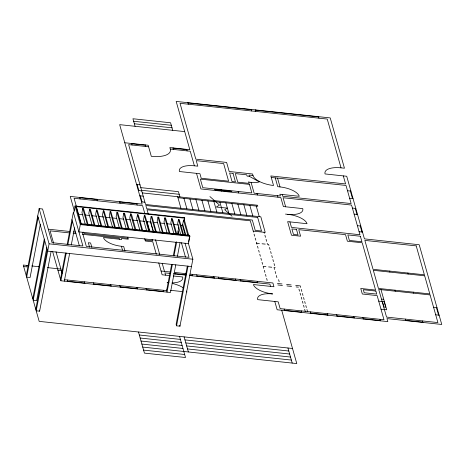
<?xml version="1.0" encoding="UTF-8"?>
<svg xmlns="http://www.w3.org/2000/svg" width="465" height="465" viewBox="0 0 465 465"><rect width="100%" height="100%" fill="white"/><g stroke="black" fill="none" stroke-linecap="round" stroke-linejoin="round"><path stroke-width="0.7" d="M26.238 275.6L39.136 208.622L42.559 208.988L52.086 242.689L82.898 245.985L73.365 212.284L67.169 244.468M38.147 217.457L26.662 277.105L30.085 277.477L40.345 224.217M32.777 298.733L44.268 239.086M44.692 240.591L33.207 300.245L36.63 300.611L46.884 247.351M35.764 309.295L47.25 249.647M39.136 208.622L49.087 243.829L36.194 310.806L39.618 311.172L51.104 251.524M60.473 279.262L65.53 252.989M73.65 213.296L75.063 205.966L184.611 217.69L184.384 220.114L188.837 235.848M175.782 264.8L170.446 292.497L60.898 280.773L66.233 253.076M67.873 244.555L72.383 221.119M64.321 281.139L69.651 253.442M71.296 244.921L74.574 227.879M88.193 224.915L83.549 208.5L82.77 208.413L81.962 212.598L85.252 224.223M75.063 205.966L80.323 224.578L78.916 231.901L188.465 243.625L189.877 236.301L189.592 235.296L80.898 223.665L76.062 206.565M135.85 229.745L131.403 214.01L130.543 213.923L129.741 218.102L133.031 229.727M171.655 264.347L166.598 290.619L64.577 279.703M173.3 255.826L175.898 242.335M177.537 233.814L178.851 226.972M172.358 264.434L167.022 292.13L166.383 289.869M173.997 255.913L176.735 241.713M178.234 233.901L178.508 232.477M185.198 235.005L182.489 225.426L183.53 220.015L184.384 220.114M184.355 219.021L184.611 217.69M177.421 256.279L180.019 242.788M188.581 241.794L189.732 235.796L80.183 224.072M187.337 266.09L176.125 324.32L176.555 325.825L179.972 326.192L192.87 259.22L188.319 243.125M176.555 325.825L188.04 266.178M76.429 209.105L76.713 207.716L75.859 207.617M94.837 225.014L90.384 209.285L89.646 209.204L88.798 213.389L92.087 225.019M101.864 226.49L97.22 210.075L96.482 209.988L95.633 214.173L98.923 225.798M108.508 226.589L104.061 210.854L103.317 210.779L102.469 214.964L105.758 226.595M115.343 227.385L110.891 211.651L110.153 211.563L109.31 215.748L112.594 227.373M122.371 228.856L117.732 212.435L116.988 212.354L116.14 216.539L119.429 228.17M129.014 228.949L124.568 213.22L123.824 213.139L122.981 217.329L126.073 228.269M142.685 230.53L138.239 214.801L137.495 214.72L136.652 218.893L139.942 230.524M149.521 231.32L145.074 215.586L144.336 215.504L143.487 219.689L146.58 230.634M156.362 232.099L151.91 216.37L151.172 216.289L150.323 220.468L153.613 232.099M163.198 232.889L158.745 217.155L158.007 217.074L157.158 221.264L160.251 232.209M169.835 233L165.581 217.951L164.843 217.864L163.994 222.043L167.092 232.988M176.869 234.465L172.422 218.73L171.678 218.649L170.829 222.84L173.927 233.785M183.704 235.255L179.252 219.521L178.514 219.445L177.671 223.619L180.763 234.563M187.947 102.934L251.28 109.711M255.273 110.141L318.606 116.918M133.647 121.266L171.306 125.294M134.362 123.783L172.015 127.811M184.71 131.607L119.668 124.649L142.133 204.112L70.244 196.422L74.377 211.046M124.783 142.755L148.178 145.254L151.305 156.321A22.18 9.056 10.9 0 0 170.289 149.085L190.255 151.224L194.382 165.807L197.805 166.174L196.242 160.64L223.624 163.575L228.606 181.176L201.217 178.246L199.938 173.718L179.397 171.521A17.513 7.149 10.9 0 1 194.382 165.807M131.705 143.737L145.394 145.202M173.067 148.166L186.761 149.631M148.602 146.766L128.636 144.627L145.557 204.478L260.813 216.812L265.224 232.407L253.239 231.122M274.792 301.471L277.14 309.766L387.827 321.611L386.973 318.595L441.75 324.46L419.209 244.741L364.432 238.876L346.727 176.258L325.047 173.939A18.681 7.626 10.9 0 1 341.031 167.848L344.455 168.214L330.231 117.918L176.177 101.434L189.83 149.713L169.859 147.579L170.289 149.085M343.304 175.892L345.582 183.942L270.833 175.944L273.536 185.5A18.681 7.626 10.9 0 1 253.007 175.497L249.007 175.073L249.368 176.328L259.36 181.925A14.008 5.72 10.9 0 1 251.071 182.361L248.792 182.117M271.264 177.45L346.007 185.448L351.127 203.56L282.656 196.23L282.162 194.469M249.368 176.328L247.084 176.084L246.729 174.823L235.319 173.602L237.731 182.152L249.147 183.373L248.717 181.867M347.5 190.731L350.924 191.098M251.071 182.361L254.128 193.178L280.378 195.986L279.878 194.225L299.28 196.3A17.513 7.149 10.9 0 0 280.029 186.924L277.745 186.68L275.257 177.88M349.634 198.276L353.057 198.642M215.028 189.54L214.65 189.499L215.132 189.918M215.405 189.581L215.743 189.615M216.231 189.668L216.725 189.72M217.12 189.761L217.684 189.825M218.254 189.883L218.591 189.923M219.027 189.97L219.463 190.016M219.922 190.063L220.329 190.109M220.73 190.15L231.768 191.33L231.872 191.708L220.84 190.528M215.516 189.958L215.847 189.993M216.341 190.046L216.83 190.098M217.225 190.139L217.794 190.202M218.364 190.261L218.701 190.301M219.137 190.348L219.567 190.394M220.026 190.441L220.433 190.481M136.588 184.5L140.012 184.867M352.406 208.082L355.83 208.448M140.796 187.633L178.45 191.661L179.943 196.939M141.54 190.272L179.199 194.3M138.297 190.534L141.72 190.9M354.115 214.121L357.539 214.487M142.29 192.911L257.54 205.245L257.825 206.251L177.95 197.706M139.791 195.817L143.214 196.184M285.498 214.092L287.777 214.336A17.513 7.149 10.9 0 1 307.028 223.712L287.632 221.636L291.468 235.214L300.599 236.191L298.751 229.652L345.536 234.662L347.384 241.201L362.218 242.788L375.586 290.067L360.753 288.474L362.316 294.008L377.15 295.595L383.98 319.74L280.133 308.626L278.215 301.837L257.674 299.634A17.513 7.149 10.9 0 1 272.659 293.927A17.513 7.149 10.9 0 1 253.408 284.551L273.949 286.748L272.879 282.976L190.005 274.106M141.494 201.851L144.917 202.217M357.382 225.688L360.805 226.054M79.765 197.683L96.883 199.514M119.703 201.955L136.82 203.786M359.09 231.721L362.514 232.087M75.208 206.472L184.756 218.195M78.655 214.319L82.962 214.778M85.118 215.01L89.425 215.469M91.582 215.702L96.61 216.237M98.766 216.469L103.794 217.004M105.23 217.161L110.257 217.696M112.408 217.928L116.721 218.387M119.592 218.695L123.899 219.16M126.056 219.387L130.363 219.852M132.519 220.079L137.547 220.619M139.703 220.852L144.731 221.387M146.882 221.619L151.195 222.078M153.345 222.311L157.658 222.77M160.53 223.078L164.837 223.537M166.993 223.77L171.3 224.229M173.457 224.461L178.484 225.002M180.565 225.223L182.489 225.426M256.651 243.195L259.383 243.486M262.074 243.776L265.213 244.113M80.323 224.578L189.877 236.301M48.389 229.199L69.785 231.489M73.354 231.866L75.493 232.099M124.963 251.007L123.696 246.526L121.412 246.281A16.345 6.673 10.9 0 1 103.445 237.528L121.702 239.481L121.423 238.475L128.264 239.208L127.985 238.202L84.049 233.5L83.659 232.122M145.097 240.033L152.52 240.829L152.125 239.446M69.517 232.919L50.098 230.843L53.591 243.189M73.11 233.308L75.987 233.616M82.462 234.308L119.139 238.231L119.424 239.237M265.928 266.625L263.196 266.329L263.765 268.34M268.619 266.91L271.752 267.247M275.175 267.613L274.036 267.491L274.606 269.502M49.087 243.829L192.87 259.22M191.464 266.544L47.68 251.152L37.723 215.946M161.053 271.008L170.103 271.973M186.442 273.722L175.032 272.502L175.456 274.013M277.448 283.464L282.011 283.952M286.574 284.441L291.142 284.929M295.705 285.417L300.268 285.905L300.698 287.417M175.386 273.757L186.081 274.902M189.65 275.286L192.504 275.594M197.067 276.082L214.185 277.913M218.748 278.401L235.865 280.232M240.428 280.721L257.546 282.551M169.824 273.408L164.901 272.879L165.54 275.146M173.346 273.786L185.442 275.077M189.72 275.536L269.886 284.115L270.525 286.382M277.872 284.969L282.435 285.458M287.004 285.952L291.567 286.44M296.129 286.928L298.414 287.172M169.818 275.6L162.116 274.78L158.763 262.905M173.387 275.983L182.658 276.977A17.513 7.149 10.9 0 1 172.033 282.906M378.719 301.128L384.421 301.739M433.56 307.243L436.984 307.609M28.824 265.631L23.25 265.038L39.176 321.367L292.508 348.483M31.69 265.939L39.572 266.782M47.453 267.625L60.909 269.066M23.674 266.544L27.098 266.91L26.674 265.405M57.91 270.212L61.334 270.578M167.104 282.627L167.673 282.691A17.513 7.149 10.9 0 1 168.795 282.825M435.693 314.788L439.117 315.154M380.992 309.178L386.7 309.789L381.009 289.672M170.521 290.311L182.646 291.607M67.675 281.255L84.793 283.086M93.918 284.063L111.036 285.894M120.168 286.87L137.285 288.701M146.411 289.678L163.529 291.514M405.736 320.362L422.848 322.193M284.487 310.312L301.599 312.143M310.73 313.119L327.848 314.95M336.98 315.927L354.092 317.758M363.223 318.734L380.341 320.571M139.308 335.009L180.391 339.409M184.954 339.898L288.8 351.011M140.163 338.026L181.245 342.426M185.808 342.914L289.654 354.028M141.017 341.048L182.1 345.443M186.663 345.931L290.509 357.044M141.872 344.065L182.954 348.459M187.517 348.948L291.357 360.061M142.726 347.082L296.78 363.566L281.703 310.254M143.575 350.099L184.657 354.499M209.913 196.561L219.492 205.065L216.324 207.059L227.368 208.111L224.711 209.703L232.064 216.231M436.414 307.551L438.547 315.096M422.493 320.937L422.923 322.443M407.846 273.031L408.125 274.036M413.246 292.142L413.53 293.148M405.375 319.1L405.805 320.612M389.583 271.078L389.868 272.083M394.988 290.189L395.273 291.195M383.462 299.315L381.748 299.129M384.137 301.709L385.688 307.191L383.974 307.005L382.428 301.529M350.354 191.039L352.487 198.584M355.26 208.39L356.963 214.423M360.236 225.99L361.944 232.029M341.031 167.848L327.232 119.063L180.025 103.306L195.812 159.135L226.624 162.43L229.181 171.486L252.576 173.986L253.007 175.497M379.986 319.31L380.411 320.821M318.537 116.669L318.961 118.174M362.869 317.479L363.293 318.99M353.737 316.502L354.167 318.014M336.619 314.671L337.049 316.177M327.494 313.695L327.918 315.2M277.541 178.124L280.029 186.924M285.644 206.791L283.086 197.735L351.552 205.065L359.945 234.738L291.474 227.414L289.91 221.881M255.204 109.891L255.628 111.397M277.524 195.678L277.948 197.189M310.376 311.864L310.8 313.369M251.205 109.461L251.635 110.972M301.262 289.428L301.832 291.439M302.401 293.45L302.971 295.461M303.54 297.472L304.11 299.483M304.68 301.494L305.249 303.511M305.813 305.522L306.383 307.534M306.952 309.545L307.522 311.556M298.983 289.184L299.553 291.195M300.123 293.206L300.686 295.217M301.256 297.228L301.826 299.239M302.395 301.25L302.965 303.267M303.535 305.278L304.104 307.289M304.674 309.301L305.238 311.312M301.244 310.882L301.675 312.393M256.982 193.481L257.407 194.992M268.921 245.485L268.636 244.48L267.497 244.358L267.212 243.346M269.491 247.496L270.06 249.507M270.624 251.519L271.194 253.53M271.763 255.541L272.333 257.552M272.903 259.563L273.472 261.58M274.042 263.591L274.612 265.602M278.593 279.686L279.157 281.697M264.079 232.285L264.364 233.291M264.934 235.302L265.503 237.313M266.073 239.324L266.643 241.335M275.175 271.514L275.745 273.525M276.315 275.536L276.878 277.547M256.267 206.088L259.255 216.649M284.127 309.051L284.557 310.562M249.839 205.396L252.826 215.958M287.945 347.994L292.212 363.078M253.524 232.128L250.327 220.811L147.05 209.762L148.236 213.941M254.093 234.139L254.663 236.156M255.233 238.167L255.802 240.178M256.372 242.189L256.936 244.201M257.505 246.212L258.075 248.223M258.645 250.234L259.214 252.245M259.784 254.262L260.354 256.273M260.923 258.284L261.487 260.295M262.057 262.307L262.626 264.318M264.335 270.357L264.905 272.368M265.469 274.379L266.038 276.39M266.608 278.401L267.177 280.412M243.846 204.757L246.834 215.318M238.156 191.464L238.58 192.975M237.859 204.118L240.847 214.679M257.192 281.296L257.616 282.801M231.866 203.472L234.854 214.034M225.874 202.833L228.861 213.383M221.038 189.633L221.462 191.144M219.887 202.194L222.869 212.755M240.074 279.465L240.498 280.97M187.872 102.684L188.302 104.189M213.894 201.548L216.882 212.116M235.511 278.977L235.935 280.482M207.902 200.909L210.889 211.47M196.515 173.352L200.921 188.947L280.802 197.491L283.365 206.547L302.762 208.622A17.513 7.149 10.9 0 1 287.777 214.336M201.909 200.27L204.896 210.831M186.692 149.381L187.116 150.887M218.393 277.14L218.817 278.651M195.922 199.625L198.91 210.192M172.73 130.328L170.597 122.783L132.938 118.749L135.071 126.294M213.83 276.652L214.255 278.163M189.929 198.985L192.917 209.546M172.997 147.911L173.428 149.422M183.937 198.346L186.924 208.907M177.665 196.695L180.931 208.268M183.53 220.015L187.982 235.749M182.722 224.2L185.82 235.145M196.712 274.821L197.137 276.332M178.514 219.445L182.768 234.494M185.041 243.259L189.023 257.343L86.321 246.351L82.34 232.268M192.144 274.333L192.574 275.844M178.083 230.971L179.089 234.534M181.414 242.753L185.483 257.133M171.678 218.649L176.125 234.383M145.324 144.952L145.754 146.458M164.843 217.864L169.097 232.913M158.007 217.074L162.454 232.808M131.63 143.487L132.06 144.993M151.172 216.289L155.618 232.023M184.105 336.881L188.371 351.964M150.404 221.607L153.357 232.064M155.525 239.731L159.664 254.367M162.18 263.271L164.476 271.374M179.693 325.186L179.972 326.192M137.158 184.559L138.866 190.592M140.36 195.875L142.063 201.909M144.906 213.906L142.563 205.623L74.092 198.293L76.243 205.89M147.05 221.497L149.782 231.163M156.292 254.181L152.799 241.835L145.382 241.039L144.714 238.661M179.537 336.387L185.512 357.515L144.429 353.115L138.46 331.993M144.336 215.504L148.783 231.233M163.174 290.253L163.599 291.764M136.751 203.536L137.175 205.048M137.495 214.72L141.947 230.454M130.543 213.923L134.995 229.652M146.056 288.422L146.481 289.933M123.824 213.139L128.276 228.873M119.633 201.705L120.057 203.217M116.988 212.354L121.435 228.083M136.925 287.446L137.355 288.957M121.412 246.281L122.498 250.118M110.153 211.563L114.599 227.298M103.317 210.779L107.764 226.507M96.813 199.264L97.237 200.77M119.807 285.615L120.237 287.12M96.482 209.988L101.12 226.409M89.646 209.204L94.285 225.618M110.682 284.638L111.106 286.144M79.695 197.433L80.12 198.939M82.77 208.413L87.408 224.828M91.872 247.461L90.605 242.98L88.321 242.736L89.588 247.217M76.713 207.716L81.358 224.13M93.564 282.807L93.988 284.313M71.959 219.614L79.358 245.776M84.432 281.825L84.863 283.336M67.32 279.994L67.745 281.505M56.021 251.78L62.124 273.362M52.557 251.274L60.898 280.773M39.333 310.167L39.618 311.172M172.178 283.418A17.513 7.149 10.9 0 1 183.565 288.05M186.5 291.067A17.513 7.149 10.9 0 1 186.924 292.067M168.789 282.79A17.513 7.149 10.9 0 1 167.673 282.691M127.985 238.202A17.513 7.149 10.9 0 1 127.852 237.231M233.035 173.358L229.611 172.992L232.029 181.542L235.453 181.908L233.035 173.358M249.432 184.384L200.363 179.13L202.781 187.68L251.85 192.934L249.432 184.384M257.674 217.451L145.841 205.483L146.766 208.756L252.321 220.05L255.239 230.361L261.516 231.035L257.674 217.451M296.467 229.408L291.904 228.919L293.467 234.453L298.03 234.941L296.467 229.408M360.369 236.249L347.82 234.906L349.384 240.44L361.933 241.783L360.369 236.249M416.21 245.88L364.862 240.388L373.04 269.305L424.388 274.803L416.21 245.88M424.673 275.809L373.325 270.31L378.44 288.422L429.794 293.915L424.673 275.809M430.079 294.92L378.725 289.428L386.549 317.089L437.902 322.582L430.079 294.92M375.871 291.073L363.322 289.73L364.171 292.747L376.726 294.089L375.871 291.073"/></g></svg>
